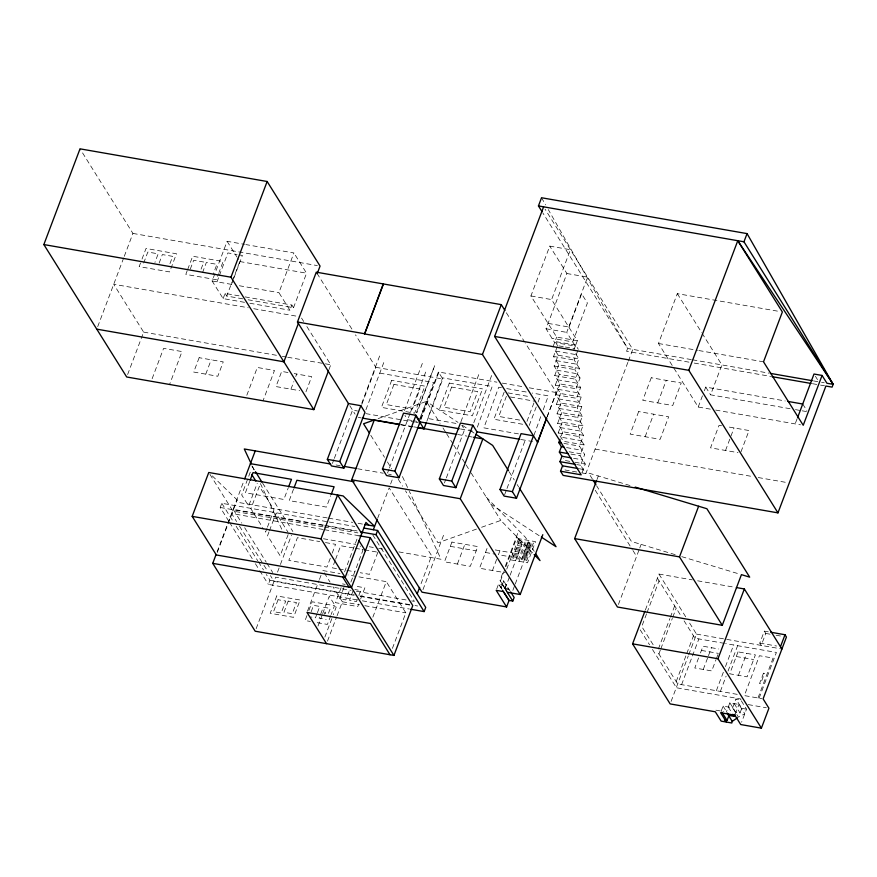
<?xml version="1.0" encoding="UTF-8"?>
<svg xmlns="http://www.w3.org/2000/svg" width="877" height="877" viewBox="0 0 877 877"><rect width="100%" height="100%" fill="white"/><g stroke="black" fill="none" stroke-linecap="round" stroke-linejoin="round"><path stroke-width="0.66" stroke-dasharray="4.38 3.29" d="M477.362 427.143L492.172 386.505L442.578 377.855L427.757 418.493L458.594 423.865M533.961 435.222L541.361 414.909M543.214 409.822L548.311 395.856L532.229 393.049M97.709 326.65L123.81 257.575M124.282 256.303L132.931 233.425L80.015 148.838M140.539 262.979L139.169 266.619L169.612 271.925L176.474 253.782L146.02 248.465L141 261.774M143.675 263.045L147.829 252.039L158.167 253.837L154.933 262.398M159.132 263.133L162.366 254.571L172.703 256.369L169.93 263.714M127.636 374.501L143.653 332.12L113.714 284.28L248.344 307.761M187.196 270.752L185.825 274.38L216.268 279.697L218.559 273.646M187.656 269.546L192.688 256.237L223.131 261.543L219.02 272.44M152.127 378.732L163.604 348.355L182.01 351.567L169.579 384.477M202.51 272.67L206.347 262.497L216.893 264.339L213.056 274.512M244.497 302.324L223.131 298.597L212.113 280.991L227.11 241.307L244.475 244.343M216.992 281.846L218.888 276.814M219.36 275.553L227.91 252.927L237.13 254.538M223.131 298.597L225.082 293.411L239.783 295.966M242.765 298.838L226.737 296.042L232.054 281.988M232.537 280.717L239.772 261.543L237.667 258.178M231.462 284.367L233.359 279.335M233.841 278.086L242.392 255.448L238.445 254.768M205.766 374.15L211.193 359.789M245.121 296.897L291.877 305.053L289.914 310.239L278.908 292.644L293.905 252.96L245.812 244.573M246.821 395.253L257.323 367.474L274.479 370.467L263.023 400.778M248.114 299.781L293.521 307.695L306.566 273.196L293.905 252.96M228.831 521.256L220.215 507.476L221.793 503.288L327.899 521.804M217.09 551.852L244.19 480.136M217.277 552.466L237.13 499.934M250.274 472.166L241.69 494.902L248.64 506.007L257.224 483.271M249.693 481.429L245.407 492.764L283.863 499.473L288.149 488.138M290.967 389.18L293.839 381.605M295.746 376.551L296.7 374.03M305.963 391.8L311.686 376.639L294.201 373.591M266.959 528.414L265.556 532.131L263.462 528.787M267.43 527.176L273.997 509.8L259.34 486.373L250.899 508.704L262.76 527.669M328.897 369.754L330.782 364.766L306.544 326.036M268.987 531.911L267.562 535.672L280.147 555.788L288.182 534.499M269.458 530.662L276.08 513.133L287.963 532.131M293.532 489.169L289.213 500.614L326.43 507.103L330.75 495.669M356.983 599.879L268.34 584.411L269.919 580.223L266.334 574.49M256.161 628.666L275.619 577.176L351.052 590.342M277.527 572.1L279.927 565.764M280.41 564.492L291.438 535.321M332.427 463.429L333.863 459.625M334.345 458.353L352.565 410.129L357.531 410.995M361.817 403.135L379.686 355.843M361.806 404.385L375.816 367.31L355.492 334.828M365.939 409.734L383.819 362.442M307.476 611.159L318.987 580.706M319.458 579.434L321.859 573.087M306.972 615.533L305.086 620.532L310.337 621.442M308.857 610.535L312.168 601.786L334.499 605.678L331.188 614.426M330.3 558.232L326.957 567.068L288.818 560.414L297.413 537.678L319.765 541.58M332.208 553.179L335.551 544.332L325.027 542.501M311.182 611.675L313.571 605.36L319.776 606.446L317.386 612.76M335.157 560.491L332.361 567.868L337.667 568.789M335.617 559.263L340.725 545.735L353.99 548.048M316.904 614.021L315.479 617.814L310.513 616.948M318.011 626.046L322.232 614.876M322.692 613.637L329.259 596.261L336.143 607.268L333.326 614.711M324.238 614.174L325.06 611.971L325.751 613.078L324.512 616.367M404.516 410.589L422.396 363.286M328.469 613.308L330.311 608.441L323.284 607.213L319.14 618.175L326.167 619.403M344.584 571.947L358.342 535.529M341.12 587.656L335.452 602.652L357.783 606.544L358.726 604.045M330.717 615.676L327.417 624.424L315.588 622.363M324.885 637.053L332.854 615.95M343.937 587.48L339.64 598.848L345.845 599.934L349.66 589.826M387.546 473.043L388.982 469.239M389.465 467.967L410.096 413.352M410.579 412.069L426.518 369.886M327.494 641.131L336.604 617.013M337.086 615.753L342.359 601.786L332.953 586.746M350.91 582.065L362.87 550.438L360.052 545.943M416.4 412.661L434.795 365.457L416.926 412.749M377.658 518.296L389.158 487.853L431.616 555.711L420.116 586.165M390.605 484.027L393.499 476.364M353.19 590.55L349.506 600.307L356.533 601.534L358.375 596.656M419.853 418.691L426.386 401.403L458.013 422.396M418.932 421.541L433.676 382.515L379.719 373.109M420.532 419.261L438.401 371.958L496.919 382.175M421.059 419.349L438.928 372.056M358.836 595.439L360.677 590.561L354.823 589.541M426.869 421.19L442.808 378.996L438.401 371.958M377.866 552.214L369.502 574.347L360.217 572.725M360.611 599.046L364.865 587.798L354.352 585.968M449.353 382.997L439.147 410.03L472.341 415.819L482.558 388.785M372.868 617.156L386.297 581.626L347.95 574.939M460.918 421.793L479.28 373.218M444.431 482.964L445.867 479.16M446.349 477.888L464.569 429.664L461.817 425.268M473.81 422.681L491.679 375.378M392.414 648.399L405.843 612.859L386.297 581.626M577.34 340.714L556.665 337.108L530.925 295.966L549.758 246.108L570.434 249.715L551.6 299.572L577.34 340.714L575.685 345.099L578.305 349.287M422.977 589.64L444.628 532.361M504.122 392.227L493.904 419.261L526.628 424.961M506.391 396.294L498.783 416.432L520.258 420.182M573.646 350.493L575.312 346.097L554.626 342.49L546.042 328.765L566.915 273.525L549.758 246.108M457.388 564.075L464.854 544.332M552.97 346.886L556.665 337.108M526.967 421.355L534.104 402.466M582.01 472.67L585.266 464.054L580.037 455.689L584.104 444.924L578.875 436.56L582.942 425.794L577.713 417.441L581.78 406.665L576.551 398.311L580.618 387.535L575.389 379.182L579.456 368.417L558.781 364.799L553.551 356.446L557.213 346.755M529.237 425.422L536.209 406.983M538.061 402.072L539.454 398.388L535.529 397.698M504.582 494.814L506.5 489.739M506.983 488.467L525.202 440.243M575.312 346.097L566.717 332.372L587.59 277.132L566.915 273.525M627.877 362.365L585.847 473.613L580.618 465.259L584.685 454.483L579.456 446.13L583.523 435.365L578.294 427L582.361 416.235L577.132 407.871L581.199 397.106L575.97 388.741L580.037 377.976L559.362 374.369L554.132 366.005L558.2 355.24L554.286 348.969M568.943 327.296L581.604 293.795L587.393 303.036L572.692 341.92L552.017 338.314M486.998 548.498L479.533 568.241L505.382 572.747M580.618 387.535L559.943 383.929L554.713 375.575L558.781 364.799M581.199 397.106L560.524 393.499L555.294 385.135L559.362 374.369M547.084 416.816L556.259 392.523M581.78 406.665L561.105 403.058L555.875 394.705L559.943 383.929M492.381 570.697L497.5 557.158M499.923 550.745L498.41 554.735L511.335 556.994M582.361 416.235L561.686 412.628L556.457 404.264L560.524 393.499M579.456 368.417L574.227 360.052L577.888 350.362M582.942 425.794L562.267 422.188L557.038 413.823L561.105 403.058M580.037 377.976L574.808 369.612L578.875 358.846L574.303 351.534M583.523 435.365L562.848 431.747L557.619 423.394L561.686 412.628M496.678 589.059L498.607 583.95L502.335 584.608L507.838 593.4M506.215 590.605L499.967 580.366L503.354 571.42M505.284 566.301L518.811 530.508M500.405 581.067L517.057 536.998L521.738 544.474L509.844 575.948M506.753 569.107L512.837 553.003L494.749 549.846M584.104 444.924L563.429 441.317L558.2 432.953L562.267 422.188M502.477 584.159L501.118 587.754L504.834 588.401L506.193 584.816L502.477 584.159L508.002 592.962M502.335 584.608L503.694 581.012L499.967 580.366M562.848 431.747L560.809 437.141L581.484 440.747M504.779 588.39L508.638 588.675L507.728 591.076M505.086 588.544L509.373 577.209M519.052 561.313L527.044 540.177M512.848 590.396L514.766 585.31M515.248 584.027L529.193 547.116M628.36 361.094L632.788 349.375L545.066 209.143M596.963 479.566L598.322 475.981M710.337 409.142L698.213 407.027L658.474 343.499L677.307 293.652L779.664 311.51M657.728 402.905L666.246 380.366M645.143 436.724L653.65 414.185M618.417 604.483L639.311 549.177M639.761 547.982L641.12 544.398M698.213 407.027L702.444 395.812M704.33 390.824L705.744 387.086L785.222 400.953M790.067 408.704L710.589 394.836L721.892 364.92L702.477 333.885M645.395 609.943L658.956 574.062L692.315 579.872M646.557 613.823L641.756 626.529L653.847 645.867M647.04 612.552L659.033 580.804M725.531 450.46L734.038 427.921M658.375 649.013L669.885 618.526M670.368 617.255L674.687 605.821M658.901 653.935L660.337 650.131M660.819 648.859L672.341 618.373M672.823 617.101L676.178 608.21M740.988 451.819L749.035 430.541L726.551 426.617M676.189 681.572L686.274 654.9M686.746 653.628L693.466 635.847M671.091 701.425L688.248 656.018M688.73 654.746L696.524 634.115L688.577 621.409M681.593 684.652L698.87 638.916M698.574 657.947L694.792 667.967L711.751 670.927L716.005 659.657M700.471 652.937L703.003 646.228L718.745 648.98M797.094 418.778L795.154 423.887M703.266 669.447L708.002 656.917M708.473 655.667L711.488 647.708M716.476 658.397L717.901 654.637M716.356 690.714L723.558 671.661M725.476 666.575L733.632 644.979M720.357 691.416L726.112 676.167M728.031 671.08L737.634 645.68M721.212 711.104L723.097 706.117L732.613 707.772L738.456 717.123L744.792 713.768L738.949 704.417L729.85 702.828L726.386 712.003M738.412 675.323L746.7 653.387M732.613 707.772L735.924 699.002L740.681 699.835L746.524 709.175L741.624 722.155M764.316 631.133L765.764 633.435L761.247 645.406L759.8 643.093L764.316 631.133L769.491 632.032M735.321 713.999L738.949 704.417M740.681 699.835L740.988 699.024L676.266 687.732M729.85 702.828L735.693 712.179L740.035 712.935L741.767 708.353L735.924 699.002M758.002 697.982L773.076 658.09L759.427 655.711L744.354 695.593L761.762 698.64M759.109 698.169L776.397 652.444L725.608 643.586M547.182 416.827L556.446 392.556L525.257 342.962M190.265 269.118L193.685 260.272L203.815 262.037L200.405 270.883M378.119 418.592L426.386 401.403L440.101 423.339M476.474 529.094L438.007 542.786L405.481 490.791M481.605 527.263L500.833 520.412L533.326 553.716M530.925 295.966L551.6 299.572M132.931 233.425L317.375 265.599M239.772 261.543L306.566 273.196M548.07 323.383L568.756 326.989M658.474 343.499L697.522 350.318M698.87 350.548L763.516 361.828M546.042 328.765L566.717 332.372M691.306 359.581L627.614 348.476L542.797 212.881M692.633 359.822L769.041 373.153M813.494 380.903L818.888 381.846M821.574 382.317L824.259 382.778M688.916 362.146L626.562 351.271L627.614 348.476L548.311 209.625M694.244 363.078L770.686 376.408M812.442 383.698L817.824 384.63M820.521 385.102L824.544 385.803M212.113 280.991L234.093 284.828M239.366 285.749L278.908 292.644M575.685 345.099L555.009 341.493L557.619 345.681M558.912 345.9L564.086 346.799M565.38 347.029L574.424 348.607M555.59 351.063L576.266 354.67M558.2 355.24L578.875 358.846M249.846 303.256L289.914 310.239M553.551 356.446L574.227 360.052M556.171 360.622L576.847 364.229M253.727 308.704L299.495 316.685M554.132 366.005L574.808 369.612M795.461 409.636L800.844 410.579M802.192 410.82L807.574 411.752M556.752 370.193L577.428 373.799M554.713 375.575L575.389 379.182M557.333 379.752L578.009 383.359M715.72 410.085L800.537 424.83M555.294 385.135L575.97 388.741M557.904 389.311L578.59 392.929M502.313 383.106L523.898 386.878M529.291 387.82L556.446 392.556M555.875 394.705L576.551 398.311M721.552 425.74L719.052 425.312L710.534 447.84L738.017 452.642M501.392 387.667L498.706 387.206L483.885 427.844L520.083 434.159M506.753 388.61L526.858 392.118M558.485 398.882L579.171 402.488M375.816 367.31L442.808 378.996M508.046 392.907L528.984 396.557M449.32 383.106L482.514 388.895M143.653 332.12L276.924 355.371M282.317 356.314L286.351 357.016M287.7 357.257L324.052 363.593M325.389 363.834L330.782 364.766M556.457 404.264L577.132 407.871M510.425 396.996L534.575 401.206M559.066 408.441L579.741 412.047M557.038 413.823L577.713 417.441M559.647 418.011L580.322 421.618M287.952 372.506L281.703 371.409L275.981 386.571L299.715 390.703M557.619 423.394L578.294 427M560.228 427.57L580.903 431.177M558.2 432.953L578.875 436.56M563.944 443.422L579.456 446.13M595.11 449.09L752.861 476.606M758.254 477.548L786.57 482.493M411.642 420.434L407.684 419.743L404.933 415.347M412.968 420.664L416.926 421.355M460.524 428.963L474.49 431.396M521.179 439.541L532.536 441.526M566.564 447.599L582.065 450.307M365.841 413.626L402.269 419.973M403.617 420.215L414.415 422.1M415.764 422.33L418.461 422.802M569.173 451.787L584.685 454.483M570.982 454.111L580.037 455.689M400.734 424.567L412.628 426.639M413.944 426.869L416.586 427.329M457.673 434.499L466.959 436.121M468.285 436.351L472.254 437.042M358.309 417.397L360.995 417.869M401.184 424.885L415.928 427.45M573.602 458.298L582.646 459.877M569.754 461.346L564.58 460.447L563.275 458.353M574.928 462.245L585.266 464.054M576.737 464.58L580.618 465.259M579.346 468.757L583.227 469.436M576.792 472.034L565.161 470.006L562.552 465.83M581.966 472.944L585.847 473.613M336.055 464.985L340.101 465.687M357.608 468.746L383.205 473.207M388.599 474.15L391.285 474.621M518.68 541.953L524.676 542.995M527.515 543.4L532.887 544.343M527.022 544.705L532.405 545.637M518.066 543.576L524.051 544.628M526.671 545.647L532.043 546.579M526.31 546.59L531.681 547.533M517.342 545.494L523.339 546.535M525.959 547.533L531.33 548.476M525.597 548.476L530.969 549.419M516.663 547.292L522.659 548.333M525.191 549.539L530.574 550.471M516.191 548.509L522.188 549.561M524.72 550.789L530.103 551.732M697.653 580.804L735.014 587.327M515.731 549.736L521.727 550.778M524.293 551.918L529.675 552.861M327.231 517.923L240.002 502.707L210.655 474.325M328.568 518.164L352.718 522.374M358.09 523.306L363.462 524.249M515.106 551.392L521.102 552.444M523.788 553.266L529.171 554.198M523.372 554.374L528.743 555.316M514.415 553.212L520.412 554.264M522.988 555.382L528.36 556.325M329.248 522.034L354.757 526.485M513.966 554.407L519.962 555.448M522.626 556.347L527.998 557.29M513.516 555.601L519.513 556.643M522.264 557.312L527.636 558.254M513.067 556.785L519.063 557.838M521.793 558.539L527.165 559.482M450.318 546.349L476.156 550.855M485.485 552.477L495.823 554.286M323.416 525.06L233.161 509.318L241.8 523.12M324.753 525.29L357.082 530.936M220.215 507.476L326.321 525.992M327.658 526.222L357.213 531.374M322.966 526.803L232.909 511.094L208.759 472.495M324.304 527.044L357.904 532.909M323.175 529.478L231.583 513.505L236.615 521.552M324.523 529.719L358.2 535.595M323.47 538.752L355.799 544.387M369.272 546.744L373.306 547.445M378.7 548.388L382.745 549.09M398.903 551.907L441.054 559.263L409.373 491.383M355.317 548.278L363.275 549.671M364.602 549.901L376.54 551.984M765.764 633.435L770.938 634.345M776.101 635.244L782.569 636.373M505.47 589.169L509.197 589.815M338.993 569.03L345.626 570.182M346.952 570.412L354.911 571.804M759.8 643.093L776.605 646.02M696.524 634.115L781.922 649.013M322.824 570.554L340.013 573.547M724.27 643.345L694.968 638.237L684.104 620.872M342.534 583.907L345.154 584.367M701.414 650.427L718.373 653.387M736.263 656.511L753.639 659.537M356.435 591.273L406.281 599.978M411.664 600.909L414.361 601.381L371.903 533.523M269.919 580.223L354.538 594.99M359.91 595.922L409.614 604.593M414.985 605.536L417.671 606.007M353.508 595.231L274.03 581.363L270.434 575.619M360.239 596.404L411.434 605.338M362.365 600.822L409.373 609.022M342.359 601.786L359.559 604.79M364.843 605.711L405.843 612.859M737.217 694.354L677.691 683.972L657.41 651.556M748.256 704.604L766.345 707.761M741.767 708.353L746.524 709.175M715.906 710.173L723.799 711.554M629.971 485.529L588.653 473.065L592.282 478.864M675.191 554.67L631.451 541.482L596.634 485.825M681.736 556.643L740.166 574.271M490.539 503.957L540.221 536.384M462.53 425.4L469.305 429.894M470.434 430.651L474.95 433.644M486.318 497.204L525.509 537.382L534.225 551.304M502.148 589.432L498.607 583.95L502.74 590.55M815.391 376.266L817.485 379.609M802.729 404.012L806.884 410.644M677.307 293.652L701.764 332.734M705.744 387.086L710.589 394.836M506.369 312.771L524.534 341.8M658.956 574.062L685.693 616.783M657.399 578.184L681.221 616.268M734.192 703.584L740.035 712.935M595.242 490.265L632.24 549.397M632.964 550.559L636.592 556.358M728.261 707.015L731.517 712.212M723.097 706.117L726.342 711.313M640.199 629.839L649.594 644.847M652.477 649.473L676.32 687.579M509.219 471.87L514.262 479.927M517.145 484.532L518.581 486.834M442.995 427.954L445.878 432.569M446.601 433.72L453.102 444.113M453.826 445.264L459.603 454.505M462.486 459.12L465.38 463.736M466.104 464.887L470.434 471.815M471.157 472.966L500.833 520.412M317.014 273.328L352.587 330.18M503.694 581.012L511.697 593.608M301.556 318.066L303.694 321.486M291.877 305.053L293.521 307.695M370.785 435.332L384.521 457.29M387.415 461.905L391.745 468.844M398.257 479.237L402.587 486.176M349.813 405.733L355.086 414.152M227.11 241.307L236.965 257.049M225.082 293.411L226.737 296.042M324.271 572.867L330.059 582.12M251.852 465.95L254.736 470.543M262.651 483.205L292.874 531.506M244.672 527.713L266.257 562.223M266.981 563.374L272.736 572.571M239.498 526.156L267.551 571.015M221.793 503.288L233.282 521.662M236.154 526.255L257.706 560.71M258.43 561.85L263.462 569.897M229.544 522.407L252.532 559.153M255.415 563.747L259 569.491M259.724 570.631L268.34 584.411M541.537 197.753L545.604 204.867M402.455 476.573L408.803 490.144M252.346 466.246L254.078 469.951M260.414 483.534L282.306 530.432M199.145 357.695L193.718 372.045L217.803 376.255L223.229 361.894L199.145 357.695M276.759 595.932L270.204 613.275L293.565 617.353L300.12 600.011L276.759 595.932M278.064 599.736L273.547 611.675L281.199 613.012L285.716 601.063L278.064 599.736M288.193 601.107L283.973 612.278L292.249 613.714L296.47 602.554L288.193 601.107M391.668 380.344L381.451 407.377L414.657 413.166L424.874 386.132L391.668 380.344M393.937 384.411L386.329 404.549L412.387 409.099L419.995 388.96L393.937 384.411M451.633 387.064L444.014 407.213L470.072 411.752L477.68 391.613L451.633 387.064M451.929 542.074L444.464 561.817L470.313 566.323L477.779 546.579L451.929 542.074M518.57 538.697L510.578 559.833L527.537 562.793L535.518 541.646L518.57 538.697M519.173 540.638L512.617 557.98L518.614 559.033L525.17 541.679L519.173 540.638M527.976 542.172L521.42 559.515L526.803 560.458L533.359 543.104L527.976 542.172M651.26 377.757L642.742 400.285L672.725 405.514L681.232 382.986L651.26 377.757M638.664 411.565L630.146 434.104L660.129 439.333L668.647 416.805L638.664 411.565M738.017 651.874L729.73 673.81L747.105 676.836L755.393 654.9L738.017 651.874M763.472 673.207L759.548 683.578L760.589 683.753L764.503 673.383L763.472 673.207"/><path stroke-width="1.32" d="M737.414 717.824L732.229 721.354L731.824 722.999L721.146 721.135L715.303 711.784L670.149 703.913L632.58 643.85L644.913 611.214M328.426 371.004L313.823 409.636L126.694 376.989L43.85 244.562L80.015 148.838L267.145 181.495L320.061 266.071L317.178 273.701M313.823 409.636L230.98 277.209L267.145 181.495M368.822 525.18L365.95 522.407L345.154 577.439L216.334 554.966L192.184 516.367L208.759 472.495L343.159 495.943L374.402 526.156L364.799 524.479M348.443 403.53L327.34 459.362L331.473 465.961L343.872 468.132L364.975 412.289L360.842 405.689L348.443 403.53L297.456 322.023L316.29 272.166L501.282 304.637L504.922 310.447M298.487 323.153L283.896 361.795L96.766 329.149M359.548 535.825L370.324 537.711L412.771 605.568L393.937 655.426L255.196 631.221L212.738 563.352L216.115 554.407M244.661 478.864L255.24 450.888M250.164 480.168L253.014 472.615L291.482 479.324L288.621 486.878M294.014 487.897L296.897 480.267L334.115 486.768L331.232 494.398M516.509 498.246L512.387 491.646L533.479 435.814L521.07 433.644L499.978 489.487L504.1 496.086L516.509 498.246L537.612 442.414L482.449 354.494L364.591 333.94L383.282 283.863M364.591 333.94L383.424 284.082M343.872 468.132L339.75 461.532L360.842 405.689M393.937 655.426L321.004 538.84L337.579 494.968L361.73 533.567M509 600.581L506.588 606.939L422.023 592.194L351.699 479.785L374.304 419.951L399.408 424.336M382.46 468.987L403.552 413.144L415.961 415.314L420.094 421.914L398.991 477.746L386.582 475.586L382.46 468.987L394.858 471.146L398.991 477.746M394.858 471.146L415.961 415.314M370.324 537.711L351.48 587.568L212.738 563.352M373.339 529.719L377.176 519.568M377.592 530.475L425.729 607.41L424.139 611.598L376.014 534.663L377.592 530.475L364.163 528.129M417.266 427.691L423.964 428.853L426.386 422.462M542.074 211.719L538.445 205.931L541.537 197.753L747.061 233.611L833.15 384.334L832.098 387.119L825.893 386.044L777.965 512.87L563.133 475.389L560.513 471.212L562.552 465.83L559.932 461.653L561.971 456.259L559.351 452.083L561.39 446.7L558.77 442.523L559.997 439.289M482.449 354.494L501.282 304.637M476.978 431.835L455.876 487.667L443.466 485.507L439.344 478.908L460.436 423.065L472.846 425.235L476.978 431.835L519.842 439.311M560.513 471.212L581.188 474.819L494.628 336.45L543.608 206.829M455.876 487.667L451.743 481.067L472.846 425.235M417.233 593.773L419.634 587.426M542.797 534.696L520.182 594.518L460.25 498.717L482.865 438.895L473.58 437.272M537.612 442.414L546.601 418.088M504.111 592.753L509.066 600.416L512.782 601.063L514.141 597.478L510.699 591.975M635.189 487.097L706.884 508.726L749.682 577.143L741.427 574.643L722.286 625.301L617.452 607.016L574.654 538.599L596.513 480.771M777.965 512.87L688.796 370.324L737.776 240.704L833.15 384.334L826.945 383.249L822.067 375.444L813.999 374.03L797.555 417.715M833.15 384.334L743.97 241.789L747.061 233.611M722.286 625.301L679.489 556.884L698.629 506.237M822.067 375.444L803.222 425.29L763.516 361.828L782.361 311.982L737.776 240.704M770.784 632.251L785.003 634.74L786.439 637.042L763.089 698.87L768.932 708.21L761.4 728.162L717.978 658.759L744.354 588.96L736.351 587.557M724.413 719.984L727.066 720.445L728.94 715.468L727.647 713.385M728.94 715.468L734.115 716.366L734.904 714.273M780.475 646.7L785.003 634.74M537.426 442.381L546.689 418.11M374.304 419.951L363.56 423.777L369.338 433.03M538.445 205.931L743.97 241.789M43.85 244.562L230.98 277.209M770.39 373.383L812.146 380.673M772.023 376.65L811.093 383.457M494.628 336.45L688.796 370.324M787.919 401.425L802.729 404.012M297.456 322.023L364.448 333.709M558.77 442.523L561.357 442.973M419.568 421.815L459.175 428.732M561.39 446.7L563.977 447.149M559.351 452.083L568.406 453.661M417.912 427.559L456.347 434.268M362.333 418.099L399.846 424.643M561.971 456.259L571.015 457.838M559.932 461.653L575.444 464.35M562.552 465.83L578.053 468.537M327.34 459.362L339.75 461.532M439.344 478.908L451.743 481.067M499.978 489.487L512.387 491.646M330.673 464.043L244.277 448.969L251.195 463.78M344.146 466.4L356.27 468.504M351.699 479.785L460.25 498.717M250.416 463.648L354.133 481.747M574.654 538.599L679.489 556.884M361.236 532.076L376.014 534.663M192.184 516.367L321.004 538.84M503.551 591.613L496.196 590.331L506.588 606.939M520.182 594.518L507.279 592.271L512.782 601.063M632.58 643.85L717.978 658.759M410.71 609.252L424.139 611.598M761.4 728.162L740.714 724.545L734.871 715.204L720.598 712.716L726.452 722.056M541.35 537.119L556.029 546.7L519.305 487.985M476.079 434.389L492.655 445.395L508.496 470.719M534.159 554.571L540.024 560.589L535.672 553.628M744.354 588.96L781.922 649.013M593.005 480.026L595.911 484.663M732.81 714.284L734.115 716.366M727.033 713.045L732.229 721.354M721.859 712.135L727.066 720.445M415.435 415.216L423.964 428.853M502.74 590.55L509.066 600.416M359.022 540.747L365.347 550.866M342.666 577.011L349.002 587.13M390.013 654.746L370.478 623.503L306.994 612.431L326.54 643.663M255.448 471.694L261.927 482.054M251.666 474.391L255.843 481.056"/></g></svg>
